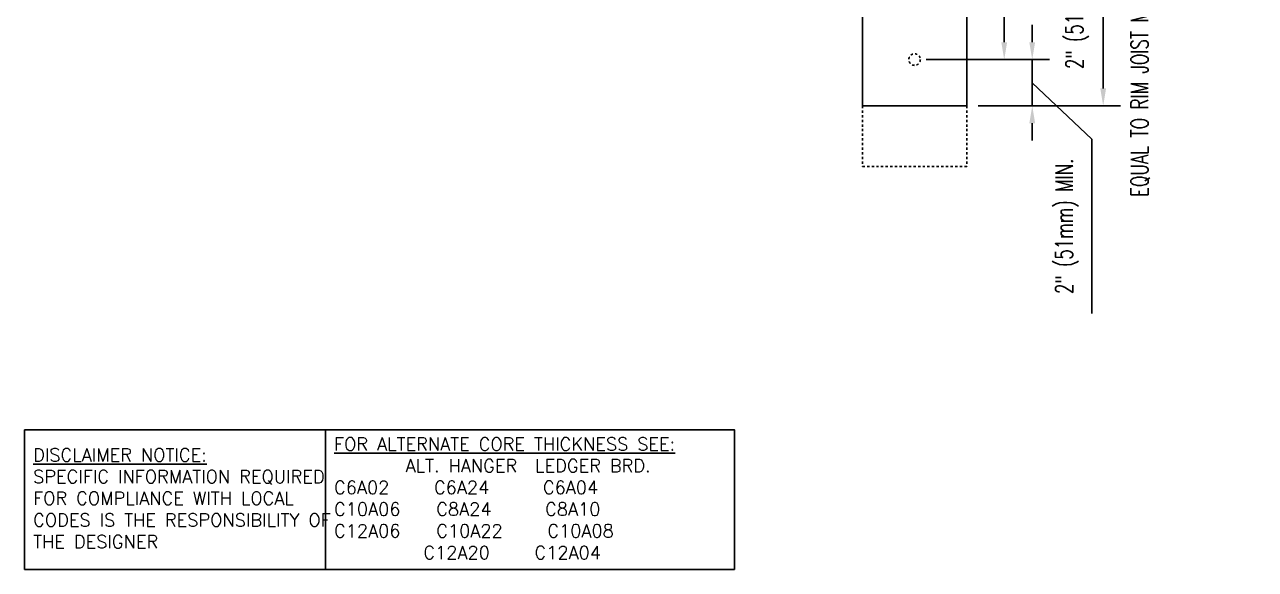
# Model space of a CAD drawing. Header units: inches. Extents: x 109 to 225, y 78 to 148.
# Drawn here: x 171.4 to 224.6, y 77.7 to 101.3 of the extents above; entities that cross this region are included whole.
import ezdxf

# ---------------------------------------------------------------- set-up
doc = ezdxf.new("R2010")
doc.units = ezdxf.units.IN
doc.header["$LTSCALE"] = 0.5
doc.header["$MEASUREMENT"] = 0
doc.header["$PDMODE"] = 3
doc.header["$PDSIZE"] = 0.0625
doc.linetypes.add('HIDDEN2', pattern=[0.1875, 0.125, -0.0625])
doc.layers.add('LINE9', color=9, linetype='Continuous')
doc.layers.add('TEXT', color=4, linetype='Continuous')
doc.styles.add('DIM', font='romans.shx', dxfattribs={"width": 0.7})
doc.styles.get("Standard").update_dxf_attribs({"font": 'romans.shx', "height": 0.75})
doc.dimstyles.new('ext_8', dxfattribs={"dimscale": 8, "dimtxt": 0.09375, "dimasz": 0.09375, "dimexe": 0.09375, "dimexo": 0.0625, "dimgap": 0.0625, "dimtad": 1, "dimdec": 1, "dimzin": 3, "dimdsep": 46, "dimlunit": 4, "dimtxsty": 'DIM', "dimcen": 0.09, "dimdle": 0.09375, "dimclrt": 4, "dimadec": 0, "dimazin": 0, "dimtfac": 1, "dimtdec": 1, "dimtmove": 2, "dimatfit": 3, "dimfxl": 1, "dimfrac": 2, "dimtolj": 1, "dimtzin": 0, "dimarcsym": 0})

# ---------------------------------------------------------------- blocks, each defined once
blk = doc.blocks.new('*D3')
at = {"layer": 'Defpoints', "color": 0, "transparency": 16777216}
for p in [(212.117, 106.999), (212.117, 97.749), (218.011, 97.749)]:
    blk.add_point(p, dxfattribs=at)
at = {"layer": 'TEXT', "color": 0, "lineweight": -2, "transparency": 16777216}
for p, q in [((212.617, 106.999), (218.761, 106.999)), ((218.011, 106.249), (218.011, 98.499)), ((212.617, 97.749), (218.761, 97.749))]:
    blk.add_line(p, q, dxfattribs=at)
at = {"layer": 'TEXT', "color": 0, "transparency": 16777216}
for points in [[(217.886, 106.249), (218.136, 106.249), (218.011, 106.999)], [(217.886, 98.499), (218.136, 98.499), (218.011, 97.749)]]:
    blk.add_solid(points, dxfattribs=at)
at = {"layer": 'TEXT', "color": 4, "transparency": 16777216, "insert": (219.706, 102.374), "char_height": 0.75, "attachment_point": 5, "rotation": 90, "style": 'DIM'}
blk.add_mtext('\\A1;EQUAL TO RIM JOIST MINIMUM 7 1/2" (191mm) ', dxfattribs=at)
blk = doc.blocks.new('*D4')
at = {"layer": 'Defpoints', "color": 0, "transparency": 16777216}
for p in [(209.867, 99.749), (214.947, 99.749), (212.117, 97.749)]:
    blk.add_point(p, dxfattribs=at)
at = {"layer": 'TEXT', "color": 0, "lineweight": -2, "transparency": 16777216}
for p, q in [((214.947, 100.499), (214.947, 101.249)), ((210.367, 99.749), (215.697, 99.749)), ((214.947, 97.749), (214.947, 99.749)), ((214.947, 97.749), (214.947, 99.749)), ((214.947, 98.749), (217.518, 96.305)), ((212.617, 97.749), (215.697, 97.749)), ((214.947, 96.999), (214.947, 96.249)), ((217.518, 96.305), (217.518, 88.78))]:
    blk.add_line(p, q, dxfattribs=at)
at = {"layer": 'TEXT', "color": 0, "transparency": 16777216}
for points in [[(214.822, 100.499), (215.072, 100.499), (214.947, 99.749)], [(214.822, 96.999), (215.072, 96.999), (214.947, 97.749)]]:
    blk.add_solid(points, dxfattribs=at)
at = {"layer": 'TEXT', "color": 4, "transparency": 16777216, "insert": (216.446, 92.542), "char_height": 0.75, "attachment_point": 5, "rotation": 90, "style": 'DIM'}
blk.add_mtext('\\A1;2" (51mm) MIN.', dxfattribs=at)
blk = doc.blocks.new('*D5')
at = {"layer": 'Defpoints', "color": 0, "transparency": 16777216}
for p in [(209.867, 104.999), (213.738, 104.999), (209.867, 99.749)]:
    blk.add_point(p, dxfattribs=at)
at = {"layer": 'TEXT', "color": 0, "lineweight": -2, "transparency": 16777216}
for p, q in [((210.367, 104.999), (214.488, 104.999)), ((213.738, 100.499), (213.738, 104.249)), ((210.367, 99.749), (214.488, 99.749))]:
    blk.add_line(p, q, dxfattribs=at)
at = {"layer": 'TEXT', "color": 0, "transparency": 16777216}
for points in [[(213.613, 104.249), (213.863, 104.249), (213.738, 104.999)], [(213.613, 100.499), (213.863, 100.499), (213.738, 99.749)]]:
    blk.add_solid(points, dxfattribs=at)
at = {"layer": 'TEXT', "color": 4, "transparency": 16777216, "insert": (216.892, 102.264), "char_height": 0.75, "attachment_point": 5, "rotation": 90, "style": 'DIM'}
blk.add_mtext('\\A1;2" (51mm) MIN.', dxfattribs=at)

msp = doc.modelspace()

# ---------------------------------------------------------------- linework, layer by layer
at = {"layer": 'LINE9'}
for p, q in [((207.617, 106.999), (207.617, 97.749)), ((212.117, 97.749), (212.117, 106.999)), ((207.617, 97.749), (212.117, 97.749))]:
    msp.add_line(p, q, dxfattribs=at)
at = {"layer": 'LINE9', "linetype": 'HIDDEN2'}
for p, q in [((207.617, 97.749), (207.617, 95.124)), ((212.117, 97.749), (212.117, 95.124)), ((207.617, 95.124), (212.117, 95.124))]:
    msp.add_line(p, q, dxfattribs=at)
msp.add_circle((209.867, 99.749), 0.25, dxfattribs=at)
at = {"layer": 'TEXT'}
msp.add_lwpolyline([(171.445, 83.756), (184.428, 83.756), (184.428, 77.718), (171.445, 77.718)], close=True, dxfattribs=at)
msp.add_lwpolyline([(184.428, 83.756), (202.089, 83.756), (202.089, 77.718), (184.428, 77.718)], dxfattribs=at)

# ---------------------------------------------------------------- texts
at = {"layer": 'TEXT', "char_height": 0.5625, "attachment_point": 4}
for s, insert, width in [('{\\LDISCLAIMER NOTICE:}\\PSPECIFIC INFORMATION REQUIRED FOR COMPLIANCE WITH LOCAL CODES IS THE RESPONSIBILITY OF THE DESIGNER', (171.812, 80.79), 14.00235), ('{\\LFOR ALTERNATE CORE THICKNESS SEE:\\P}        ALT. HANGER  LEDGER BRD.\\PC6A02     C6A24      C6A04     \\PC10A06    C8A24      C8A10\\PC12A06    C10A22     C10A08\\P          C12A20     C12A04', (184.804, 80.79), 23.33295)]:
    msp.add_mtext(s, dxfattribs=dict(at, insert=insert, width=width))

# ---------------------------------------------------------------- dimensions: what is measured, and where the dimension line sits
at = {"layer": 'TEXT'}
dim = msp.add_linear_dim(base=(218.011, 97.749), p1=(212.117, 106.999), p2=(212.117, 97.749), angle=90, text='EQUAL TO RIM JOIST MINIMUM 7 1/2" (191mm) ', dimstyle='ext_8', dxfattribs=at)
dim.commit()
dim.dimension.update_dxf_attribs({"geometry": '*D3', "text_midpoint": (219.706, 102.374), "dimtype": 160})
for base, p1, p2, override, picture, middle in [((213.738, 104.999), (209.867, 99.749), (209.867, 104.999), {"dimtmove": 2}, '*D5', (216.892, 102.264)), ((214.947, 99.749), (212.117, 97.749), (209.867, 99.749), {"dimtmove": 1}, '*D4', (217.518, 95.805))]:
    dim = msp.add_linear_dim(base=base, p1=p1, p2=p2, angle=90, text='2" (51mm) MIN.', dimstyle='ext_8', override=override, dxfattribs=at)
    dim.commit()
    dim.dimension.update_dxf_attribs({"geometry": picture, "text_midpoint": middle, "dimtype": 160})

doc.saveas('drawing.dxf')
